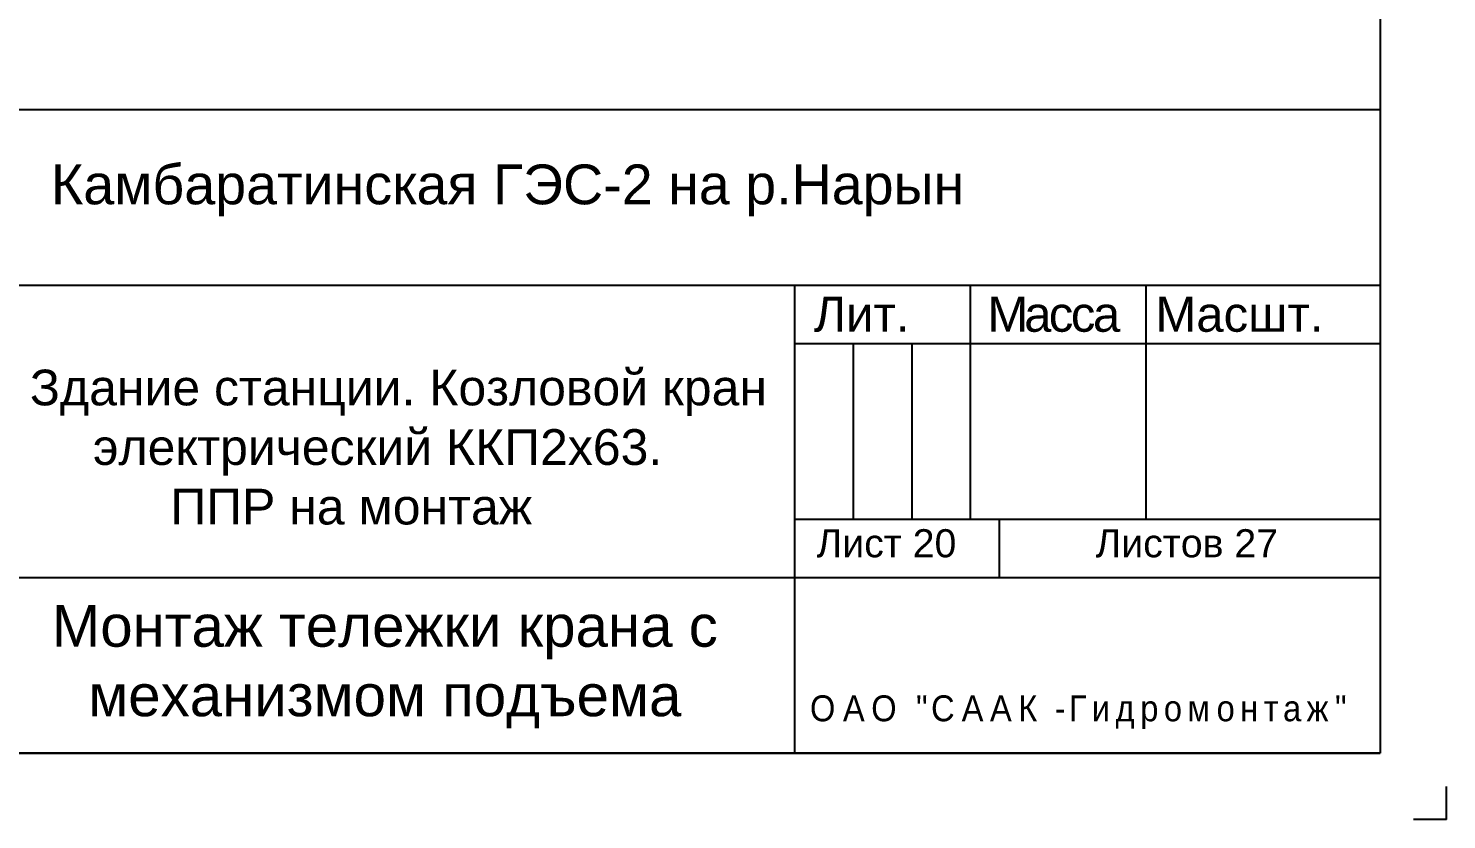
# Model space of a CAD drawing. Header units: millimetres. Extents: x 155577 to 993706, y -295114 to -113927.
# Drawn here: x 798394 to 814239, y -282929 to -274085 of the extents above; entities that cross this region are included whole.
import ezdxf

# ---------------------------------------------------------------- set-up
doc = ezdxf.new("R2010")
doc.units = ezdxf.units.MM
doc.styles.add('rom', font='times.ttf')
doc.styles.get("Standard").update_dxf_attribs({"font": 'arial.ttf'})

# ---------------------------------------------------------------- blocks, each defined once
blk = doc.blocks.new('A4')
for p, q in [((839385.34, -1948.12), (839385.34, -2235.12)), ((839385.34, -2235.12), (839200.34, -2235.12))]:
    blk.add_line(p, q)
at = {"color": 4}
for q in [(839390.34, -2237.62), (839387.84, -2240.12)]:
    blk.add_line((839390.34, -2240.12), q, dxfattribs=at)

msp = doc.modelspace()

# ---------------------------------------------------------------- linework, layer by layer
for p, q in [((789294.052, -274991.582), (813496.017, -274991.582)), ((813496.017, -276781.361), (813496.017, -282186.761)), ((789294.052, -276953.904), (813496.017, -276953.904)), ((789294.052, -276953.904), (813496.017, -276953.904)), ((806954.946, -276953.904), (806954.946, -282186.761)), ((808917.267, -276953.904), (808917.267, -279570.333)), ((810879.588, -276953.904), (810879.588, -279570.333)), ((806954.946, -277608.011), (813496.017, -277608.011)), ((807609.053, -277608.011), (807609.053, -279570.333)), ((808263.16, -277608.011), (808263.16, -279570.333)), ((806954.946, -279570.333), (813496.017, -279570.333)), ((809239.738, -279570.333), (809239.738, -280224.44)), ((789294.052, -280224.44), (813496.017, -280224.44)), ((813496.017, -282186.761), (795314.217, -282186.761)), ((795314.217, -282186.761), (813496.017, -282186.761))]:
    msp.add_line(p, q)

# ---------------------------------------------------------------- block references
at = {"color": 4, "xscale": 148.5, "yscale": 148.5, "zscale": 148.5}
msp.add_blockref('A4', (-123835227.261, 49729.164), dxfattribs=at)

# ---------------------------------------------------------------- texts
for s, insert, char_height, width, attachment_point in [('Камбаратинская ГЭС-2 на р.Нарын', (798645.702, -275606.474), 444.79287, 15409.40209, 1), ('{\\H1.5x;Лит.}', (807169.564, -277083.468), 261.64286, 1218.85232, 1), ('{\\H1.5x;\\T0.9;Масса}', (809108.25, -277083.468), 261.64286, 1218.85232, 1), ('{\\H1.5x;Масшт.}', (810985.126, -277083.468), 261.64286, 1218.85232, 1), ('\\pi102.31;Здание станции. Козловой кран \\P\\pi808.31;электрический ККП2х63.\\P\\pi1671.1;ППР на монтаж', (798308.679, -277899.289), 399.33282, 8449.96999, 1), ('Лист 20', (807199.026, -279683.028), 313.9714, 2154.93112, 1), ('Листов 27', (810315.832, -279683.028), 313.9714, 2154.93112, 1), ('Монтаж тележки крана с механизмом подъема', (802376.195, -281219.603), 465.88829, 9157.50023, 5)]:
    msp.add_mtext(s, dxfattribs=dict(insert=insert, char_height=char_height, width=width, attachment_point=attachment_point))
at = {"linetype": 'Continuous', "insert": (810142.746, -281728.601), "char_height": 430.567809, "width": 6162.98546, "attachment_point": 5, "style": 'rom'}
msp.add_mtext('{\\fArial|b0|i0|c204|p34;\\H0.6733x;\\W0.9;\\T1.3;ОАО "СААК \\fArial|b0|i0|c0|p34;-\\fArial|b0|i0|c204|p34;Гидромонтаж\\fArial|b0|i0|c0|p34;"\\Fsimplex|c0;\\H1.485x;\\Q12;\\T1; }', dxfattribs=at)

doc.saveas('drawing.dxf')
